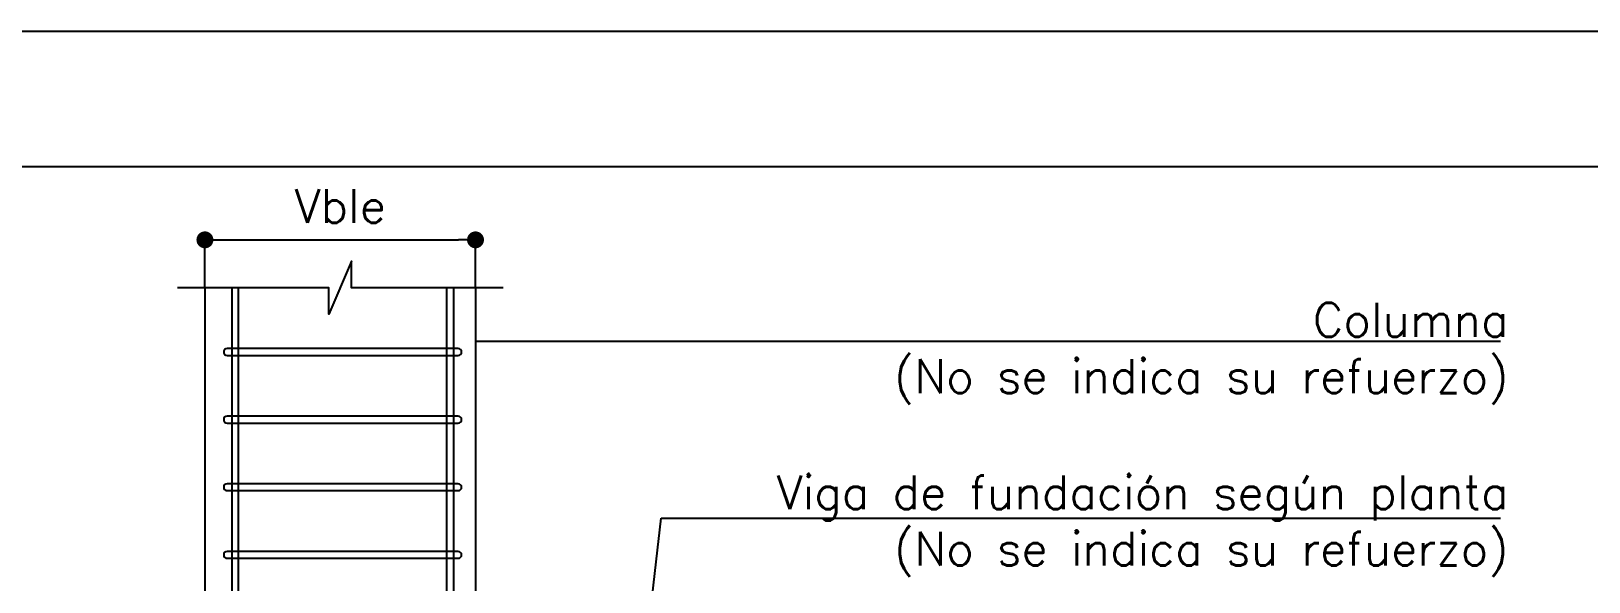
# Model space of a CAD drawing. Header units: millimetres. Extents: x -0.7 to 82.3, y -14.8 to 42.8.
# Drawn here: x 24.257 to 26.56, y 0.41 to 1.225 of the extents above; entities that cross this region are included whole.
import ezdxf

# ---------------------------------------------------------------- set-up
doc = ezdxf.new("R2010")
doc.units = ezdxf.units.MM
doc.header["$LTSCALE"] = 0.01
doc.header["$PDMODE"] = 3
for name, color, linetype in [('FC_BORDES', 4, 'Continuous'), ('FC_COTAS', 1, 'Continuous'), ('FC_ESTRIBOS', 3, 'Continuous'), ('FC_LINEA CORTE', 1, 'Continuous'), ('FC_REFUERZO 2', 1, 'Continuous')]:
    doc.layers.add(name, color=color, linetype=linetype)
doc.layers.add('FC_HOJA', color=230, linetype='Continuous', plot=False)
doc.styles.add('FC_TEXT1', font='romans.shx')
doc.dimstyles.new('FC_COTAS', dxfattribs={"dimtxt": 0.0015, "dimasz": 0.001, "dimexe": 0, "dimexo": 0, "dimgap": 0.001, "dimtad": 1, "dimtih": 1, "dimtoh": 1, "dimzin": 0, "dimdsep": 46, "dimtxsty": 'FC_TEXT1', "dimblk": 'DOT', "dimcen": 0.09, "dimclrd": 256, "dimclre": 256, "dimclrt": 256, "dimadec": 0, "dimazin": 0, "dimtfac": 1, "dimtix": 1, "dimtmove": 2, "dimatfit": 3, "dimfxl": 1.002, "dimtolj": 1, "dimtzin": 0, "dimlwd": -1, "dimarcsym": 0})
doc.dimstyles.new('FC_COTAS$7', dxfattribs={"dimtxt": 0.002, "dimasz": 0.002, "dimexe": 0, "dimexo": 0, "dimgap": 0.000375, "dimtad": 2, "dimtih": 1, "dimtoh": 1, "dimzin": 0, "dimdsep": 46, "dimtxsty": 'FC_TEXT1', "dimblk": 'DOT', "dimcen": 0.09, "dimclrd": 256, "dimclre": 256, "dimclrt": 11, "dimadec": 0, "dimazin": 0, "dimtfac": 1, "dimtix": 1, "dimtmove": 2, "dimatfit": 3, "dimfxl": 1.002, "dimtolj": 1, "dimtzin": 0, "dimlwd": -1, "dimarcsym": 0})

# ---------------------------------------------------------------- blocks, each defined once
blk = doc.blocks.new('*U275')
at = {"color": 0}
blk.add_lwpolyline([(0.1709, 0.0003), (-0.1709, 0.0003, 1), (-0.1709, -0.0097), (0.1709, -0.0097, 1)], format="xyb", close=True, dxfattribs=at)
blk = doc.blocks.new('_Dot')
at = {"color": 0, "linetype": 'ByBlock', "lineweight": -2}
blk.add_line((-0.5, 0), (-1, 0), dxfattribs=at)
at = {"color": 0, "linetype": 'ByBlock', "const_width": 0.5}
blk.add_lwpolyline([(-0.25, 0, 1), (0.25, 0, 1)], format="xyb", close=True, dxfattribs=at)
blk = doc.blocks.new('*D291')
at = {"layer": 'Defpoints', "color": 0, "ltscale": 0.6, "transparency": 16777216}
for p in [(24.9143, 0.9161), (24.5143, 0.8453), (24.9143, 0.8453)]:
    blk.add_point(p, dxfattribs=at)
at = {"layer": 'FC_COTAS', "lineweight": -2, "ltscale": 0.6, "transparency": 16777216}
for p, q in [((24.5143, 0.8453), (24.5143, 0.9161)), ((24.9143, 0.8453), (24.9143, 0.9161))]:
    blk.add_line(p, q, dxfattribs=at)
at = {"layer": 'FC_COTAS', "ltscale": 0.6, "transparency": 16777216}
blk.add_line((24.5393, 0.9161), (24.8893, 0.9161), dxfattribs=at)
at = {"layer": 'FC_COTAS', "ltscale": 0.6, "transparency": 16777216, "xscale": 0.025, "yscale": 0.025, "zscale": 0.025, "rotation": 180}
blk.add_blockref('_Dot', (24.5143, 0.9161), dxfattribs=at)
at = {"layer": 'FC_COTAS', "ltscale": 0.6, "transparency": 16777216, "xscale": 0.025, "yscale": 0.025, "zscale": 0.025}
blk.add_blockref('_Dot', (24.9143, 0.9161), dxfattribs=at)
at = {"layer": 'FC_COTAS', "ltscale": 0.6, "transparency": 16777216, "insert": (24.7143, 0.9661), "char_height": 0.0375, "attachment_point": 5, "style": 'FC_TEXT1'}
blk.add_mtext('\\A1;{\\H1.33333x;\\C11;Vble}', dxfattribs=at)

msp = doc.modelspace()

# ---------------------------------------------------------------- linework, layer by layer
at = {"layer": 'FC_BORDES', "ltscale": 0.9}
for points in [[(24.5143, 0.8453), (24.5143, 0.0953), (23.5143, 0.0953)], [(24.9143, 0.8453), (24.9143, 0.0953), (25.9143, 0.0953)]]:
    msp.add_lwpolyline(points, dxfattribs=at)
at = {"layer": 'FC_HOJA', "ltscale": 0.6}
msp.add_lwpolyline([(22.529, 1.0247), (28.7207, 1.0247)], dxfattribs=at)
at = {"layer": 'FC_LINEA CORTE'}
msp.add_lwpolyline([(24.955, 0.8453), (24.7312, 0.8453), (24.7312, 0.8847), (24.6974, 0.806), (24.6974, 0.8453), (24.4736, 0.8453)], dxfattribs=at)
at = {"layer": 'FC_REFUERZO 2'}
for points in [[(24.5539, 0.8453), (24.5539, -0.8832, 0.414214), (24.5739, -0.9032), (24.6825, -0.9032), (24.6825, -0.8932), (24.5739, -0.8932, -0.414214), (24.5639, -0.8832), (24.5639, 0.8453)], [(24.8818, 0.8453), (24.8818, -0.8832, -0.414214), (24.8618, -0.9032), (24.7533, -0.9032), (24.7533, -0.8932), (24.8618, -0.8932, 0.414214), (24.8718, -0.8832), (24.8718, 0.8453)]]:
    msp.add_lwpolyline(points, format="xyb", dxfattribs=at)

# ---------------------------------------------------------------- texts
at = {"layer": 'FC_COTAS', "color": 11, "ltscale": 1.5, "char_height": 0.05, "attachment_point": 9, "style": 'FC_TEXT1'}
for s, insert in [('Columna\\P(No se indica su refuerzo)', (26.4416, 0.6729)), ('Viga de fundación según planta\\P(No se indica su refuerzo)', (26.4416, 0.4178))]:
    msp.add_mtext(s, dxfattribs=dict(at, insert=insert))

# ---------------------------------------------------------------- dimensions: what is measured, and where the dimension line sits
at = {"layer": 'FC_COTAS', "ltscale": 0.6}
dim = msp.add_linear_dim(base=(24.9143, 0.9161), p1=(24.5143, 0.8453), p2=(24.9143, 0.8453), text='{\\H1.33333x;\\C11;Vble}', dimstyle='FC_COTAS', override={"dimscale": 0, "dimtix": 1, "dimtofl": 1, "dimtmove": 2, "dimatfit": 3}, dxfattribs=at)
dim.commit()
dim.dimension.update_dxf_attribs({"geometry": '*D291', "text_midpoint": (24.7143, 0.9661)})

# ---------------------------------------------------------------- leaders
at = {"layer": 'FC_COTAS', "ltscale": 1.5, "annotation_type": 0, "has_hookline": 1, "hookline_direction": 0}
for points, text_width in [([(24.9143, 0.7661), (25.391, 0.7661)], 1.0381), ([(25.141, 0.0953), (25.189, 0.5044), (25.191, 0.5044)], 1.2381)]:
    msp.add_leader(points, dimstyle='FC_COTAS$7', override={"dimscale": 0, "dimgap": 0.0005, "dimtad": 1}, dxfattribs=dict(at, text_width=text_width))

# ---------------------------------------------------------------- next in the draw order: block references
at = {"layer": 'FC_ESTRIBOS', "color": 1, "rotation": 180}
for p in [(24.7179, 0.7456), (24.7179, 0.6456), (24.7179, 0.5456), (24.7179, 0.4456)]:
    msp.add_blockref('*U275', p, dxfattribs=at)

# ---------------------------------------------------------------- next in the draw order: linework, layer by layer
at = {"layer": 'FC_HOJA', "ltscale": 0.6}
msp.add_lwpolyline([(22.529, 1.2247), (28.7207, 1.2247), (28.7207, -4.7223), (22.529, -4.7223)], close=True, dxfattribs=at)

doc.saveas('drawing.dxf')
